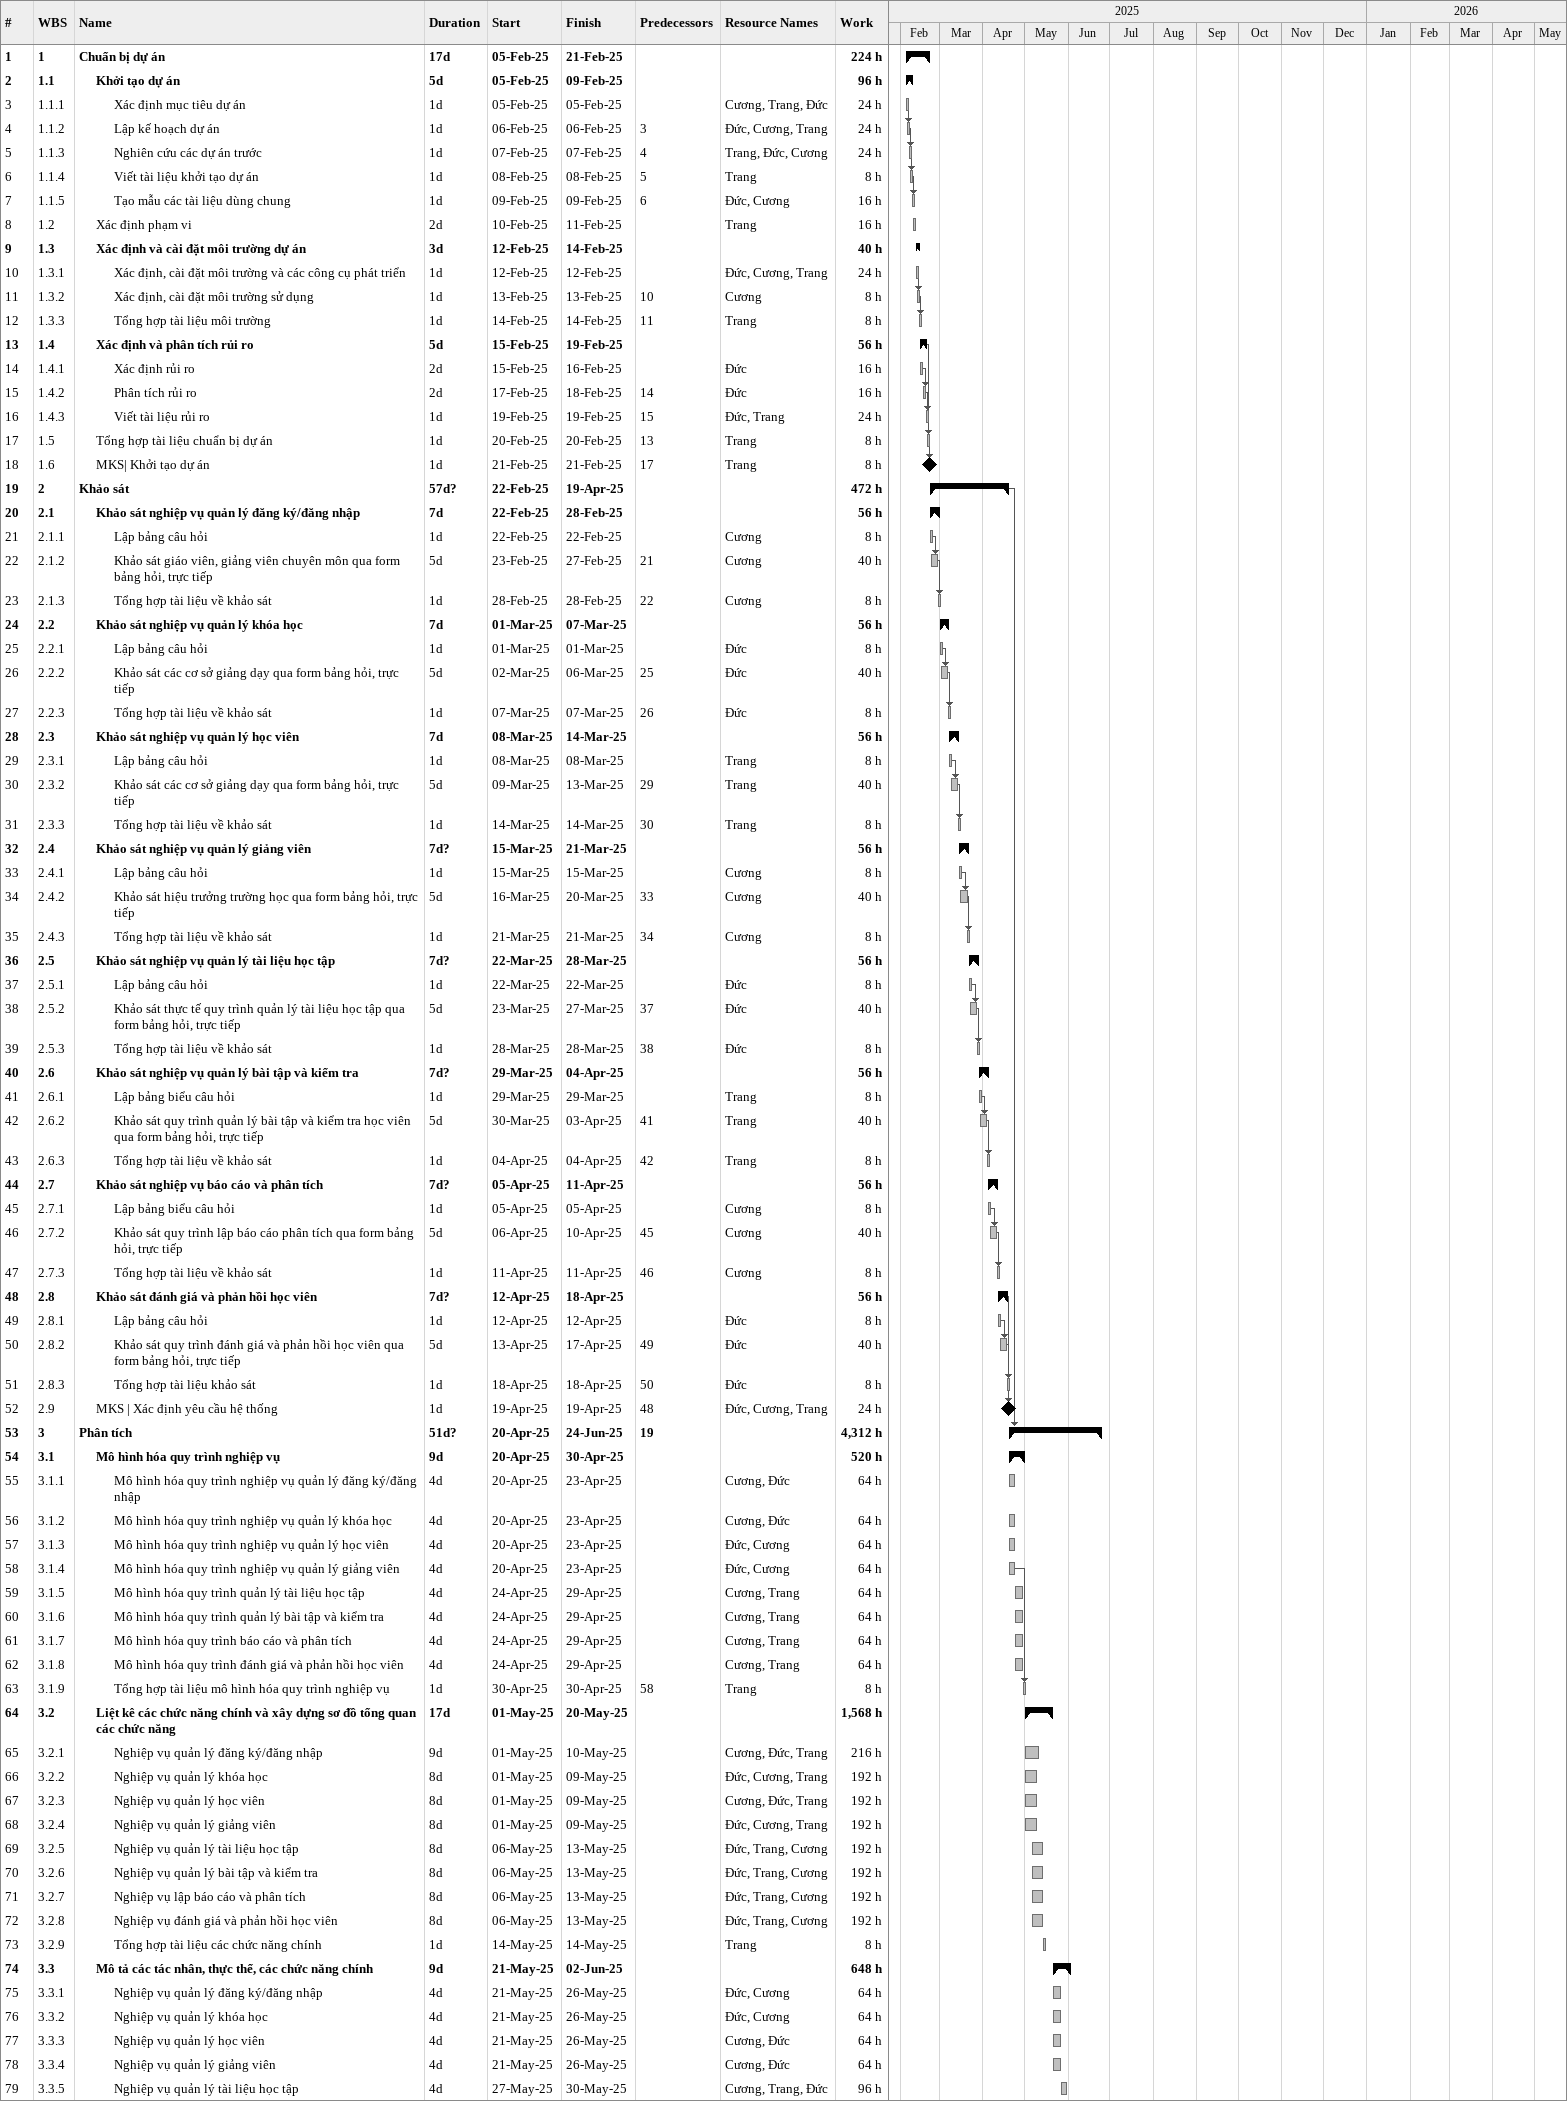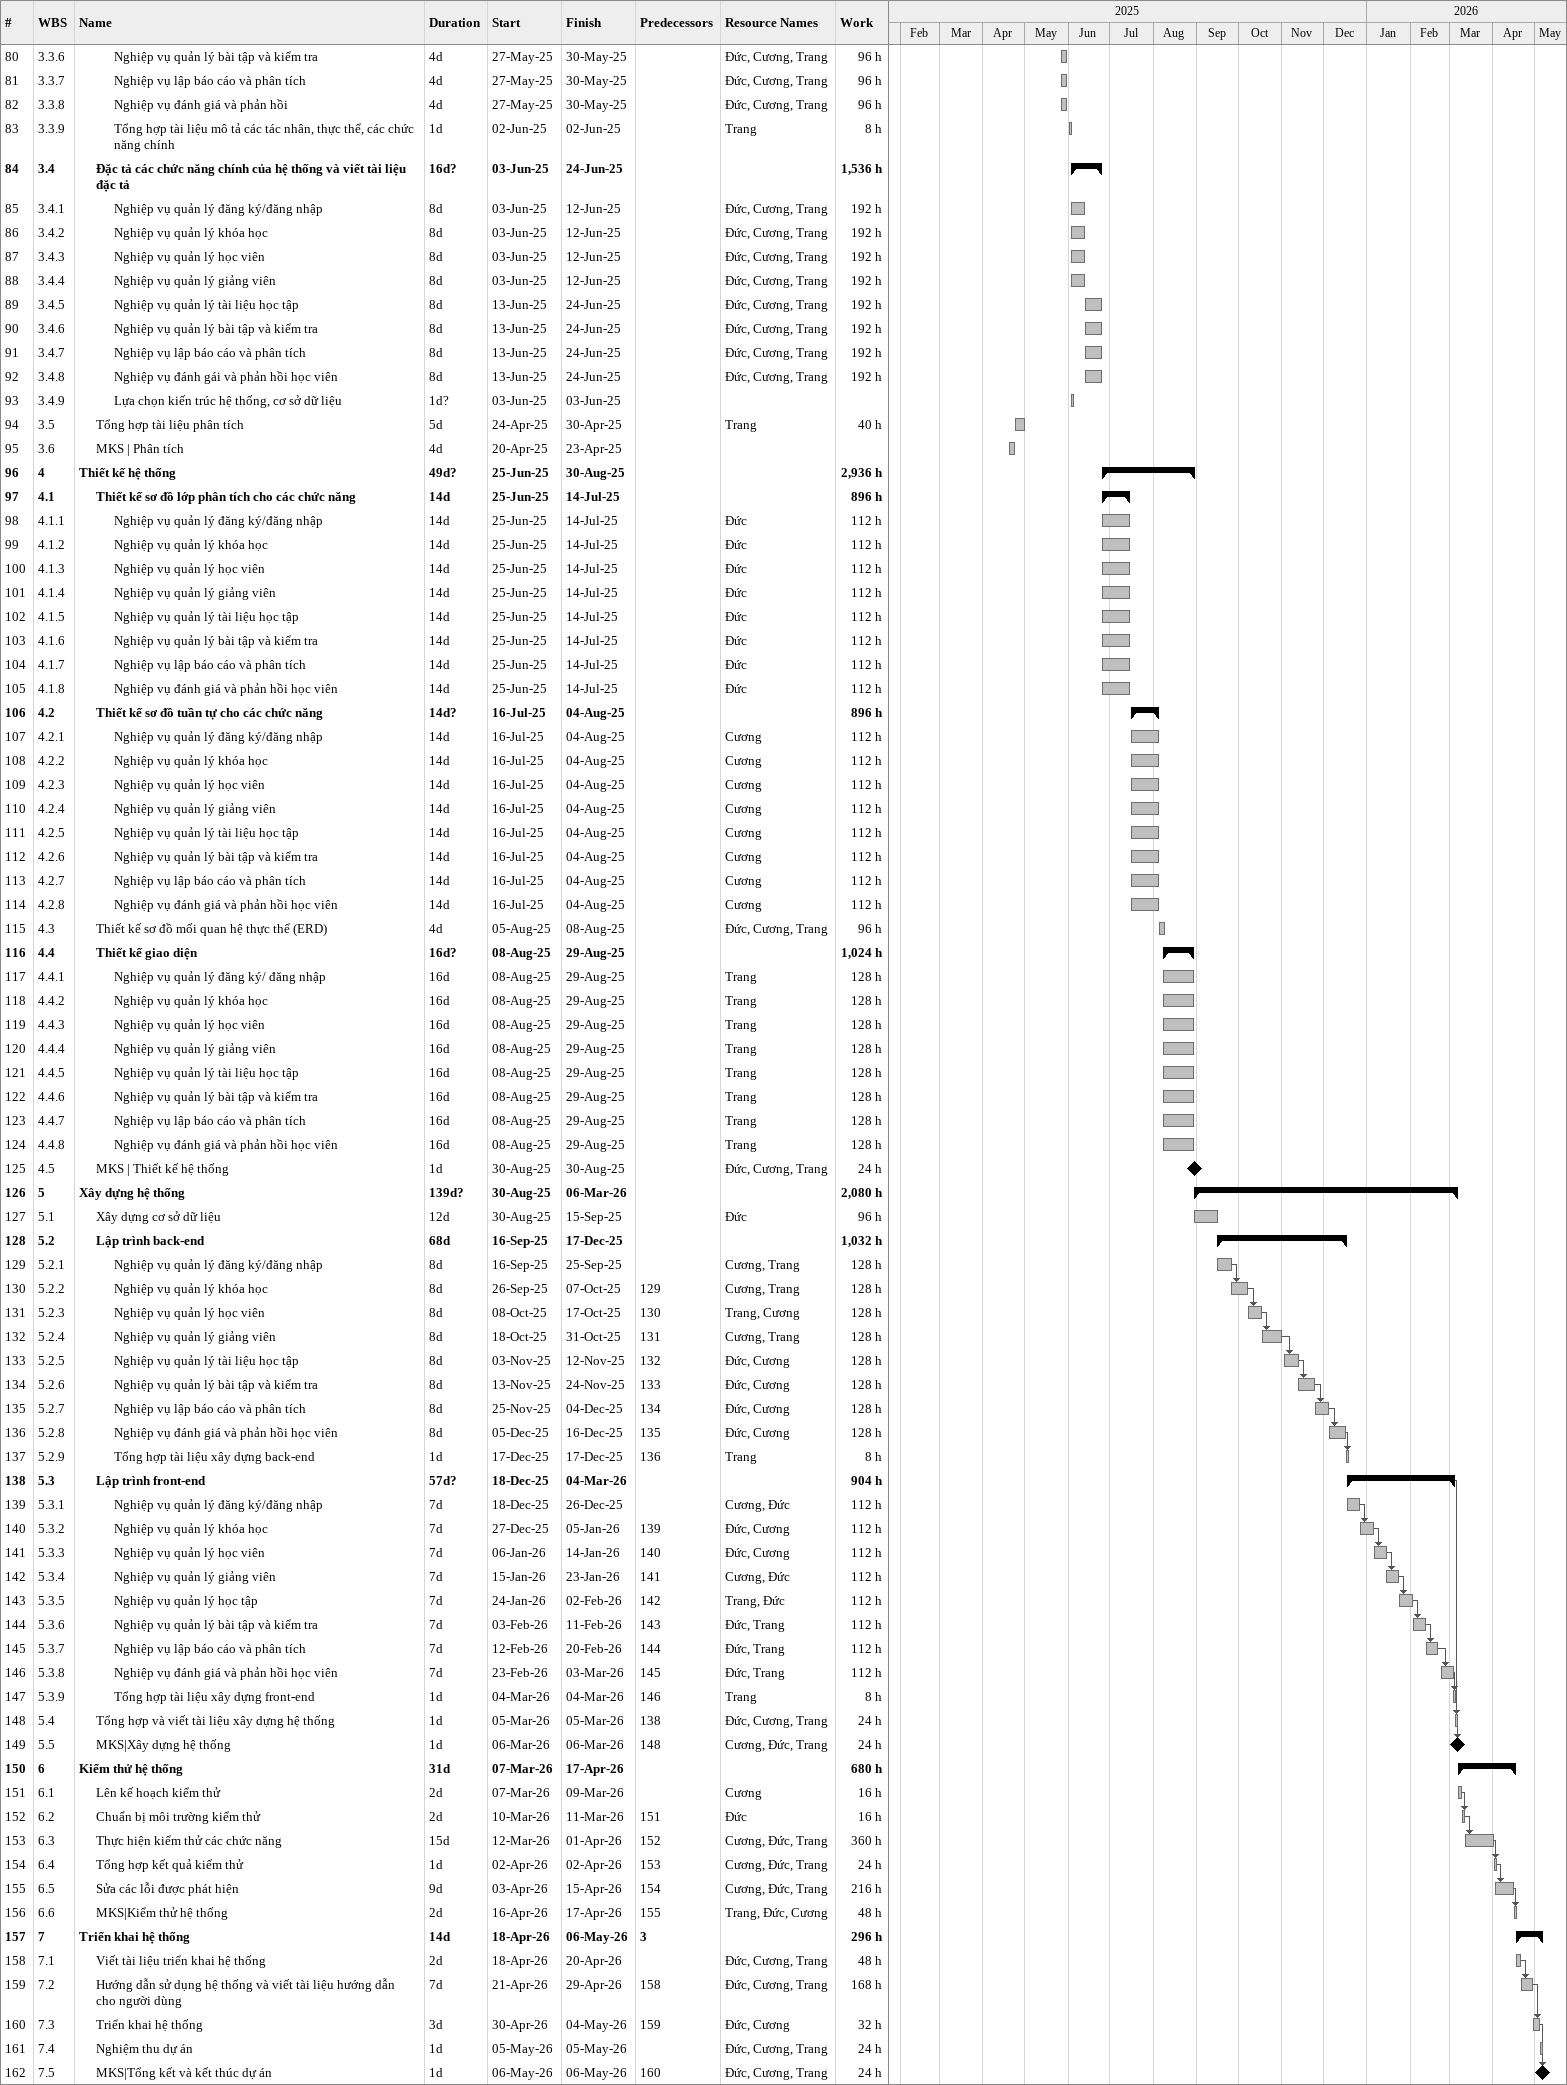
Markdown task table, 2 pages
| ID | WBS | Task | Duration | Start | Finish | Predecessors | Resources | Work (h) |
|---|---|---|---|---|---|---|---|---|
| 1 | 1 | **Chuẩn bị dự án** | 17d | 2025-02-05 | 2025-02-21 |  |  | 224 |
| 2 | 1.1 | **Khởi tạo dự án** | 5d | 2025-02-05 | 2025-02-09 |  |  | 96 |
| 3 | 1.1.1 | Xác định mục tiêu dự án | 1d | 2025-02-05 | 2025-02-05 |  | Cương, Trang, Đức | 24 |
| 4 | 1.1.2 | Lập kế hoạch dự án | 1d | 2025-02-06 | 2025-02-06 | 3 | Đức, Cương, Trang | 24 |
| 5 | 1.1.3 | Nghiên cứu các dự án trước | 1d | 2025-02-07 | 2025-02-07 | 4 | Trang, Đức, Cương | 24 |
| 6 | 1.1.4 | Viết tài liệu khởi tạo dự án | 1d | 2025-02-08 | 2025-02-08 | 5 | Trang | 8 |
| 7 | 1.1.5 | Tạo mẫu các tài liệu dùng chung | 1d | 2025-02-09 | 2025-02-09 | 6 | Đức, Cương | 16 |
| 8 | 1.2 | Xác định phạm vi | 2d | 2025-02-10 | 2025-02-11 |  | Trang | 16 |
| 9 | 1.3 | **Xác định và cài đặt môi trường dự án** | 3d | 2025-02-12 | 2025-02-14 |  |  | 40 |
| 10 | 1.3.1 | Xác định, cài đặt môi trường và các công cụ phát triển | 1d | 2025-02-12 | 2025-02-12 |  | Đức, Cương, Trang | 24 |
| 11 | 1.3.2 | Xác định, cài đặt môi trường sử dụng | 1d | 2025-02-13 | 2025-02-13 | 10 | Cương | 8 |
| 12 | 1.3.3 | Tổng hợp tài liệu môi trường | 1d | 2025-02-14 | 2025-02-14 | 11 | Trang | 8 |
| 13 | 1.4 | **Xác định và phân tích rủi ro** | 5d | 2025-02-15 | 2025-02-19 |  |  | 56 |
| 14 | 1.4.1 | Xác định rủi ro | 2d | 2025-02-15 | 2025-02-16 |  | Đức | 16 |
| 15 | 1.4.2 | Phân tích rủi ro | 2d | 2025-02-17 | 2025-02-18 | 14 | Đức | 16 |
| 16 | 1.4.3 | Viết tài liệu rủi ro | 1d | 2025-02-19 | 2025-02-19 | 15 | Đức, Trang | 24 |
| 17 | 1.5 | Tổng hợp tài liệu chuẩn bị dự án | 1d | 2025-02-20 | 2025-02-20 | 13 | Trang | 8 |
| 18 | 1.6 | MKS\| Khởi tạo dự án | 1d | 2025-02-21 | 2025-02-21 | 17 | Trang | 8 |
| 19 | 2 | **Khảo sát** | 57d? | 2025-02-22 | 2025-04-19 |  |  | 472 |
| 20 | 2.1 | **Khảo sát nghiệp vụ quản lý đăng ký/đăng nhập** | 7d | 2025-02-22 | 2025-02-28 |  |  | 56 |
| 21 | 2.1.1 | Lập bảng câu hỏi | 1d | 2025-02-22 | 2025-02-22 |  | Cương | 8 |
| 22 | 2.1.2 | Khảo sát giáo viên, giảng viên chuyên môn qua form bảng hỏi, trực tiếp | 5d | 2025-02-23 | 2025-02-27 | 21 | Cương | 40 |
| 23 | 2.1.3 | Tổng hợp tài liệu về khảo sát | 1d | 2025-02-28 | 2025-02-28 | 22 | Cương | 8 |
| 24 | 2.2 | **Khảo sát nghiệp vụ quản lý khóa học** | 7d | 2025-03-01 | 2025-03-07 |  |  | 56 |
| 25 | 2.2.1 | Lập bảng câu hỏi | 1d | 2025-03-01 | 2025-03-01 |  | Đức | 8 |
| 26 | 2.2.2 | Khảo sát các cơ sở giảng dạy qua form bảng hỏi, trực tiếp | 5d | 2025-03-02 | 2025-03-06 | 25 | Đức | 40 |
| 27 | 2.2.3 | Tổng hợp tài liệu về khảo sát | 1d | 2025-03-07 | 2025-03-07 | 26 | Đức | 8 |
| 28 | 2.3 | **Khảo sát nghiệp vụ quản lý học viên** | 7d | 2025-03-08 | 2025-03-14 |  |  | 56 |
| 29 | 2.3.1 | Lập bảng câu hỏi | 1d | 2025-03-08 | 2025-03-08 |  | Trang | 8 |
| 30 | 2.3.2 | Khảo sát các cơ sở giảng dạy qua form bảng hỏi, trực tiếp | 5d | 2025-03-09 | 2025-03-13 | 29 | Trang | 40 |
| 31 | 2.3.3 | Tổng hợp tài liệu về khảo sát | 1d | 2025-03-14 | 2025-03-14 | 30 | Trang | 8 |
| 32 | 2.4 | **Khảo sát nghiệp vụ quản lý giảng viên** | 7d? | 2025-03-15 | 2025-03-21 |  |  | 56 |
| 33 | 2.4.1 | Lập bảng câu hỏi | 1d | 2025-03-15 | 2025-03-15 |  | Cương | 8 |
| 34 | 2.4.2 | Khảo sát hiệu trưởng trường học qua form bảng hỏi, trực tiếp | 5d | 2025-03-16 | 2025-03-20 | 33 | Cương | 40 |
| 35 | 2.4.3 | Tổng hợp tài liệu về khảo sát | 1d | 2025-03-21 | 2025-03-21 | 34 | Cương | 8 |
| 36 | 2.5 | **Khảo sát nghiệp vụ quản lý tài liệu học tập** | 7d? | 2025-03-22 | 2025-03-28 |  |  | 56 |
| 37 | 2.5.1 | Lập bảng câu hỏi | 1d | 2025-03-22 | 2025-03-22 |  | Đức | 8 |
| 38 | 2.5.2 | Khảo sát thực tế quy trình quản lý tài liệu học tập qua form bảng hỏi, trực tiếp | 5d | 2025-03-23 | 2025-03-27 | 37 | Đức | 40 |
| 39 | 2.5.3 | Tổng hợp tài liệu về khảo sát | 1d | 2025-03-28 | 2025-03-28 | 38 | Đức | 8 |
| 40 | 2.6 | **Khảo sát nghiệp vụ quản lý bài tập và kiểm tra** | 7d? | 2025-03-29 | 2025-04-04 |  |  | 56 |
| 41 | 2.6.1 | Lập bảng biểu câu hỏi | 1d | 2025-03-29 | 2025-03-29 |  | Trang | 8 |
| 42 | 2.6.2 | Khảo sát quy trình quản lý bài tập và kiểm tra học viên qua form bảng hỏi, trực tiếp | 5d | 2025-03-30 | 2025-04-03 | 41 | Trang | 40 |
| 43 | 2.6.3 | Tổng hợp tài liệu về khảo sát | 1d | 2025-04-04 | 2025-04-04 | 42 | Trang | 8 |
| 44 | 2.7 | **Khảo sát nghiệp vụ báo cáo và phân tích** | 7d? | 2025-04-05 | 2025-04-11 |  |  | 56 |
| 45 | 2.7.1 | Lập bảng biểu câu hỏi | 1d | 2025-04-05 | 2025-04-05 |  | Cương | 8 |
| 46 | 2.7.2 | Khảo sát quy trình lập báo cáo phân tích qua form bảng hỏi, trực tiếp | 5d | 2025-04-06 | 2025-04-10 | 45 | Cương | 40 |
| 47 | 2.7.3 | Tổng hợp tài liệu về khảo sát | 1d | 2025-04-11 | 2025-04-11 | 46 | Cương | 8 |
| 48 | 2.8 | **Khảo sát đánh giá và phản hồi học viên** | 7d? | 2025-04-12 | 2025-04-18 |  |  | 56 |
| 49 | 2.8.1 | Lập bảng câu hỏi | 1d | 2025-04-12 | 2025-04-12 |  | Đức | 8 |
| 50 | 2.8.2 | Khảo sát quy trình đánh giá và phản hồi học viên qua form bảng hỏi, trực tiếp | 5d | 2025-04-13 | 2025-04-17 | 49 | Đức | 40 |
| 51 | 2.8.3 | Tổng hợp tài liệu khảo sát | 1d | 2025-04-18 | 2025-04-18 | 50 | Đức | 8 |
| 52 | 2.9 | MKS \| Xác định yêu cầu hệ thống | 1d | 2025-04-19 | 2025-04-19 | 48 | Đức, Cương, Trang | 24 |
| 53 | 3 | **Phân tích** | 51d? | 2025-04-20 | 2025-06-24 | 19 |  | 4312 |
| 54 | 3.1 | **Mô hình hóa quy trình nghiệp vụ** | 9d | 2025-04-20 | 2025-04-30 |  |  | 520 |
| 55 | 3.1.1 | Mô hình hóa quy trình nghiệp vụ quản lý đăng ký/đăng nhập | 4d | 2025-04-20 | 2025-04-23 |  | Cương, Đức | 64 |
| 56 | 3.1.2 | Mô hình hóa quy trình nghiệp vụ quản lý khóa học | 4d | 2025-04-20 | 2025-04-23 |  | Cương, Đức | 64 |
| 57 | 3.1.3 | Mô hình hóa quy trình nghiệp vụ quản lý học viên | 4d | 2025-04-20 | 2025-04-23 |  | Đức, Cương | 64 |
| 58 | 3.1.4 | Mô hình hóa quy trình nghiệp vụ quản lý giảng viên | 4d | 2025-04-20 | 2025-04-23 |  | Đức, Cương | 64 |
| 59 | 3.1.5 | Mô hình hóa quy trình quản lý tài liệu học tập | 4d | 2025-04-24 | 2025-04-29 |  | Cương, Trang | 64 |
| 60 | 3.1.6 | Mô hình hóa quy trình quản lý bài tập và kiểm tra | 4d | 2025-04-24 | 2025-04-29 |  | Cương, Trang | 64 |
| 61 | 3.1.7 | Mô hình hóa quy trình báo cáo và phân tích | 4d | 2025-04-24 | 2025-04-29 |  | Cương, Trang | 64 |
| 62 | 3.1.8 | Mô hình hóa quy trình đánh giá và phản hồi học viên | 4d | 2025-04-24 | 2025-04-29 |  | Cương, Trang | 64 |
| 63 | 3.1.9 | Tổng hợp tài liệu mô hình hóa quy trình nghiệp vụ | 1d | 2025-04-30 | 2025-04-30 | 58 | Trang | 8 |
| 64 | 3.2 | **Liệt kê các chức năng chính và xây dựng sơ đồ tổng quan các chức năng** | 17d | 2025-05-01 | 2025-05-20 |  |  | 1568 |
| 65 | 3.2.1 | Nghiệp vụ quản lý đăng ký/đăng nhập | 9d | 2025-05-01 | 2025-05-10 |  | Cương, Đức, Trang | 216 |
| 66 | 3.2.2 | Nghiệp vụ quản lý khóa học | 8d | 2025-05-01 | 2025-05-09 |  | Đức, Cương, Trang | 192 |
| 67 | 3.2.3 | Nghiệp vụ quản lý học viên | 8d | 2025-05-01 | 2025-05-09 |  | Cương, Đức, Trang | 192 |
| 68 | 3.2.4 | Nghiệp vụ quản lý giảng viên | 8d | 2025-05-01 | 2025-05-09 |  | Đức, Cương, Trang | 192 |
| 69 | 3.2.5 | Nghiệp vụ quản lý tài liệu học tập | 8d | 2025-05-06 | 2025-05-13 |  | Đức, Trang, Cương | 192 |
| 70 | 3.2.6 | Nghiệp vụ quản lý bài tập và kiểm tra | 8d | 2025-05-06 | 2025-05-13 |  | Đức, Trang, Cương | 192 |
| 71 | 3.2.7 | Nghiệp vụ lập báo cáo và phân tích | 8d | 2025-05-06 | 2025-05-13 |  | Đức, Trang, Cương | 192 |
| 72 | 3.2.8 | Nghiệp vụ đánh giá và phản hồi học viên | 8d | 2025-05-06 | 2025-05-13 |  | Đức, Trang, Cương | 192 |
| 73 | 3.2.9 | Tổng hợp tài liệu các chức năng chính | 1d | 2025-05-14 | 2025-05-14 |  | Trang | 8 |
| 74 | 3.3 | **Mô tả các tác nhân, thực thể, các chức năng chính** | 9d | 2025-05-21 | 2025-06-02 |  |  | 648 |
| 75 | 3.3.1 | Nghiệp vụ quản lý đăng ký/đăng nhập | 4d | 2025-05-21 | 2025-05-26 |  | Đức, Cương | 64 |
| 76 | 3.3.2 | Nghiệp vụ quản lý khóa học | 4d | 2025-05-21 | 2025-05-26 |  | Đức, Cương | 64 |
| 77 | 3.3.3 | Nghiệp vụ quản lý học viên | 4d | 2025-05-21 | 2025-05-26 |  | Cương, Đức | 64 |
| 78 | 3.3.4 | Nghiệp vụ quản lý giảng viên | 4d | 2025-05-21 | 2025-05-26 |  | Cương, Đức | 64 |
| 79 | 3.3.5 | Nghiệp vụ quản lý tài liệu học tập | 4d | 2025-05-27 | 2025-05-30 |  | Cương, Trang, Đức | 96 |
| 80 | 3.3.6 | Nghiệp vụ quản lý bài tập và kiểm tra | 4d | 2025-05-27 | 2025-05-30 |  | Đức, Cương, Trang | 96 |
| 81 | 3.3.7 | Nghiệp vụ lập báo cáo và phân tích | 4d | 2025-05-27 | 2025-05-30 |  | Đức, Cương, Trang | 96 |
| 82 | 3.3.8 | Nghiệp vụ đánh giá và phản hồi | 4d | 2025-05-27 | 2025-05-30 |  | Đức, Cương, Trang | 96 |
| 83 | 3.3.9 | Tổng hợp tài liệu mô tả các tác nhân, thực thể, các chức năng chính | 1d | 2025-06-02 | 2025-06-02 |  | Trang | 8 |
| 84 | 3.4 | **Đặc tả các chức năng chính của hệ thống và viết tài liệu đặc tả** | 16d? | 2025-06-03 | 2025-06-24 |  |  | 1536 |
| 85 | 3.4.1 | Nghiệp vụ quản lý đăng ký/đăng nhập | 8d | 2025-06-03 | 2025-06-12 |  | Đức, Cương, Trang | 192 |
| 86 | 3.4.2 | Nghiệp vụ quản lý khóa học | 8d | 2025-06-03 | 2025-06-12 |  | Đức, Cương, Trang | 192 |
| 87 | 3.4.3 | Nghiệp vụ quản lý học viên | 8d | 2025-06-03 | 2025-06-12 |  | Đức, Cương, Trang | 192 |
| 88 | 3.4.4 | Nghiệp vụ quản lý giảng viên | 8d | 2025-06-03 | 2025-06-12 |  | Đức, Cương, Trang | 192 |
| 89 | 3.4.5 | Nghiệp vụ quản lý tài liệu học tập | 8d | 2025-06-13 | 2025-06-24 |  | Đức, Cương, Trang | 192 |
| 90 | 3.4.6 | Nghiệp vụ quản lý bài tập và kiểm tra | 8d | 2025-06-13 | 2025-06-24 |  | Đức, Cương, Trang | 192 |
| 91 | 3.4.7 | Nghiệp vụ lập báo cáo và phân tích | 8d | 2025-06-13 | 2025-06-24 |  | Đức, Cương, Trang | 192 |
| 92 | 3.4.8 | Nghiệp vụ đánh gái và phản hồi học viên | 8d | 2025-06-13 | 2025-06-24 |  | Đức, Cương, Trang | 192 |
| 93 | 3.4.9 | Lựa chọn kiến trúc hệ thống, cơ sở dữ liệu | 1d? | 2025-06-03 | 2025-06-03 |  |  |  |
| 94 | 3.5 | Tổng hợp tài liệu phân tích | 5d | 2025-04-24 | 2025-04-30 |  | Trang | 40 |
| 95 | 3.6 | MKS \| Phân tích | 4d | 2025-04-20 | 2025-04-23 |  |  |  |
| 96 | 4 | **Thiết kế hệ thống** | 49d? | 2025-06-25 | 2025-08-30 |  |  | 2936 |
| 97 | 4.1 | **Thiết kế sơ đồ lớp phân tích cho các chức năng** | 14d | 2025-06-25 | 2025-07-14 |  |  | 896 |
| 98 | 4.1.1 | Nghiệp vụ quản lý đăng ký/đăng nhập | 14d | 2025-06-25 | 2025-07-14 |  | Đức | 112 |
| 99 | 4.1.2 | Nghiệp vụ quản lý khóa học | 14d | 2025-06-25 | 2025-07-14 |  | Đức | 112 |
| 100 | 4.1.3 | Nghiệp vụ quản lý học viên | 14d | 2025-06-25 | 2025-07-14 |  | Đức | 112 |
| 101 | 4.1.4 | Nghiệp vụ quản lý giảng viên | 14d | 2025-06-25 | 2025-07-14 |  | Đức | 112 |
| 102 | 4.1.5 | Nghiệp vụ quản lý tài liệu học tập | 14d | 2025-06-25 | 2025-07-14 |  | Đức | 112 |
| 103 | 4.1.6 | Nghiệp vụ quản lý bài tập và kiểm tra | 14d | 2025-06-25 | 2025-07-14 |  | Đức | 112 |
| 104 | 4.1.7 | Nghiệp vụ lập báo cáo và phân tích | 14d | 2025-06-25 | 2025-07-14 |  | Đức | 112 |
| 105 | 4.1.8 | Nghiệp vụ đánh giá và phản hồi học viên | 14d | 2025-06-25 | 2025-07-14 |  | Đức | 112 |
| 106 | 4.2 | **Thiết kế sơ đồ tuần tự cho các chức năng** | 14d? | 2025-07-16 | 2025-08-04 |  |  | 896 |
| 107 | 4.2.1 | Nghiệp vụ quản lý đăng ký/đăng nhập | 14d | 2025-07-16 | 2025-08-04 |  | Cương | 112 |
| 108 | 4.2.2 | Nghiệp vụ quản lý khóa học | 14d | 2025-07-16 | 2025-08-04 |  | Cương | 112 |
| 109 | 4.2.3 | Nghiệp vụ quản lý học viên | 14d | 2025-07-16 | 2025-08-04 |  | Cương | 112 |
| 110 | 4.2.4 | Nghiệp vụ quản lý giảng viên | 14d | 2025-07-16 | 2025-08-04 |  | Cương | 112 |
| 111 | 4.2.5 | Nghiệp vụ quản lý tài liệu học tập | 14d | 2025-07-16 | 2025-08-04 |  | Cương | 112 |
| 112 | 4.2.6 | Nghiệp vụ quản lý bài tập và kiểm tra | 14d | 2025-07-16 | 2025-08-04 |  | Cương | 112 |
| 113 | 4.2.7 | Nghiệp vụ lập báo cáo và phân tích | 14d | 2025-07-16 | 2025-08-04 |  | Cương | 112 |
| 114 | 4.2.8 | Nghiệp vụ đánh giá và phản hồi học viên | 14d | 2025-07-16 | 2025-08-04 |  | Cương | 112 |
| 115 | 4.3 | Thiết kế sơ đồ mối quan hệ thực thể (ERD) | 4d | 2025-08-05 | 2025-08-08 |  | Đức, Cương, Trang | 96 |
| 116 | 4.4 | **Thiết kế giao diện** | 16d? | 2025-08-08 | 2025-08-29 |  |  | 1024 |
| 117 | 4.4.1 | Nghiệp vụ quản lý đăng ký/ đăng nhập | 16d | 2025-08-08 | 2025-08-29 |  | Trang | 128 |
| 118 | 4.4.2 | Nghiệp vụ quản lý khóa học | 16d | 2025-08-08 | 2025-08-29 |  | Trang | 128 |
| 119 | 4.4.3 | Nghiệp vụ quản lý học viên | 16d | 2025-08-08 | 2025-08-29 |  | Trang | 128 |
| 120 | 4.4.4 | Nghiệp vụ quản lý giảng viên | 16d | 2025-08-08 | 2025-08-29 |  | Trang | 128 |
| 121 | 4.4.5 | Nghiệp vụ quản lý tài liệu học tập | 16d | 2025-08-08 | 2025-08-29 |  | Trang | 128 |
| 122 | 4.4.6 | Nghiệp vụ quản lý bài tập và kiểm tra | 16d | 2025-08-08 | 2025-08-29 |  | Trang | 128 |
| 123 | 4.4.7 | Nghiệp vụ lập báo cáo và phân tích | 16d | 2025-08-08 | 2025-08-29 |  | Trang | 128 |
| 124 | 4.4.8 | Nghiệp vụ đánh giá và phản hồi học viên | 16d | 2025-08-08 | 2025-08-29 |  | Trang | 128 |
| 125 | 4.5 | MKS \| Thiết kế hệ thống | 1d | 2025-08-30 | 2025-08-30 |  | Đức, Cương, Trang | 24 |
| 126 | 5 | **Xây dựng hệ thống** | 139d? | 2025-08-30 | 2026-03-06 |  |  | 2080 |
| 127 | 5.1 | Xây dựng cơ sở dữ liệu | 12d | 2025-08-30 | 2025-09-15 |  | Đức | 96 |
| 128 | 5.2 | **Lập trình back-end** | 68d | 2025-09-16 | 2025-12-17 |  |  | 1032 |
| 129 | 5.2.1 | Nghiệp vụ quản lý đăng ký/đăng nhập | 8d | 2025-09-16 | 2025-09-25 |  | Cương, Trang | 128 |
| 130 | 5.2.2 | Nghiệp vụ quản lý khóa học | 8d | 2025-09-26 | 2025-10-07 | 129 | Cương, Trang | 128 |
| 131 | 5.2.3 | Nghiệp vụ quản lý học viên | 8d | 2025-10-08 | 2025-10-17 | 130 | Trang, Cương | 128 |
| 132 | 5.2.4 | Nghiệp vụ quản lý giảng viên | 8d | 2025-10-18 | 2025-10-31 | 131 | Cương, Trang | 128 |
| 133 | 5.2.5 | Nghiệp vụ quản lý tài liệu học tập | 8d | 2025-11-03 | 2025-11-12 | 132 | Đức, Cương | 128 |
| 134 | 5.2.6 | Nghiệp vụ quản lý bài tập và kiểm tra | 8d | 2025-11-13 | 2025-11-24 | 133 | Đức, Cương | 128 |
| 135 | 5.2.7 | Nghiệp vụ lập báo cáo và phân tích | 8d | 2025-11-25 | 2025-12-04 | 134 | Đức, Cương | 128 |
| 136 | 5.2.8 | Nghiệp vụ đánh giá và phản hồi học viên | 8d | 2025-12-05 | 2025-12-16 | 135 | Đức, Cương | 128 |
| 137 | 5.2.9 | Tổng hợp tài liệu xây dựng back-end | 1d | 2025-12-17 | 2025-12-17 | 136 | Trang | 8 |
| 138 | 5.3 | **Lập trình front-end** | 57d? | 2025-12-18 | 2026-03-04 |  |  | 904 |
| 139 | 5.3.1 | Nghiệp vụ quản lý đăng ký/đăng nhập | 7d | 2025-12-18 | 2025-12-26 |  | Cương, Đức | 112 |
| 140 | 5.3.2 | Nghiệp vụ quản lý khóa học | 7d | 2025-12-27 | 2026-01-05 | 139 | Đức, Cương | 112 |
| 141 | 5.3.3 | Nghiệp vụ quản lý học viên | 7d | 2026-01-06 | 2026-01-14 | 140 | Đức, Cương | 112 |
| 142 | 5.3.4 | Nghiệp vụ quản lý giảng viên | 7d | 2026-01-15 | 2026-01-23 | 141 | Cương, Đức | 112 |
| 143 | 5.3.5 | Nghiệp vụ quản lý học tập | 7d | 2026-01-24 | 2026-02-02 | 142 | Trang, Đức | 112 |
| 144 | 5.3.6 | Nghiệp vụ quản lý bài tập và kiểm tra | 7d | 2026-02-03 | 2026-02-11 | 143 | Đức, Trang | 112 |
| 145 | 5.3.7 | Nghiệp vụ lập báo cáo và phân tích | 7d | 2026-02-12 | 2026-02-20 | 144 | Đức, Trang | 112 |
| 146 | 5.3.8 | Nghiệp vụ đánh giá và phản hồi học viên | 7d | 2026-02-23 | 2026-03-03 | 145 | Đức, Trang | 112 |
| 147 | 5.3.9 | Tổng hợp tài liệu xây dựng front-end | 1d | 2026-03-04 | 2026-03-04 | 146 | Trang | 8 |
| 148 | 5.4 | Tổng hợp và viết tài liệu xây dựng hệ thống | 1d | 2026-03-05 | 2026-03-05 | 138 | Đức, Cương, Trang | 24 |
| 149 | 5.5 | MKS\|Xây dựng hệ thống | 1d | 2026-03-06 | 2026-03-06 | 148 | Cương, Đức, Trang | 24 |
| 150 | 6 | **Kiểm thử hệ thống** | 31d | 2026-03-07 | 2026-04-17 |  |  | 680 |
| 151 | 6.1 | Lên kế hoạch kiểm thử | 2d | 2026-03-07 | 2026-03-09 |  | Cương | 16 |
| 152 | 6.2 | Chuẩn bị môi trường kiểm thử | 2d | 2026-03-10 | 2026-03-11 | 151 | Đức | 16 |
| 153 | 6.3 | Thực hiện kiểm thử các chức năng | 15d | 2026-03-12 | 2026-04-01 | 152 | Cương, Đức, Trang | 360 |
| 154 | 6.4 | Tổng hợp kết quả kiểm thử | 1d | 2026-04-02 | 2026-04-02 | 153 | Cương, Đức, Trang | 24 |
| 155 | 6.5 | Sửa các lỗi được phát hiện | 9d | 2026-04-03 | 2026-04-15 | 154 | Cương, Đức, Trang | 216 |
| 156 | 6.6 | MKS\|Kiểm thử hệ thống | 2d | 2026-04-16 | 2026-04-17 | 155 | Trang, Đức, Cương | 48 |
| 157 | 7 | **Triển khai hệ thống** | 14d | 2026-04-18 | 2026-05-06 | 3 |  | 296 |
| 158 | 7.1 | Viết tài liệu triển khai hệ thống | 2d | 2026-04-18 | 2026-04-20 |  | Đức, Cương, Trang | 48 |
| 159 | 7.2 | Hướng dẫn sử dụng hệ thống và viết tài liệu hướng dẫn cho người dùng | 7d | 2026-04-21 | 2026-04-29 | 158 | Đức, Cương, Trang | 168 |
| 160 | 7.3 | Triển khai hệ thống | 3d | 2026-04-30 | 2026-05-04 | 159 | Đức, Cương | 32 |
| 161 | 7.4 | Nghiệm thu dự án | 1d | 2026-05-05 | 2026-05-05 |  | Đức, Cương, Trang | 24 |
| 162 | 7.5 | MKS\|Tổng kết và kết thúc dự án | 1d | 2026-05-06 | 2026-05-06 | 160 | Đức, Cương, Trang | 24 |
